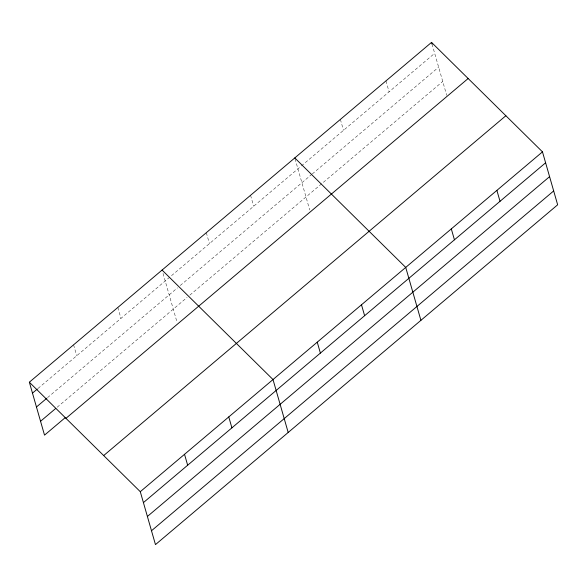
<?xml version="1.0" encoding="UTF-8"?>
<svg xmlns="http://www.w3.org/2000/svg" width="587" height="587" viewBox="0 0 587 587"><rect width="100%" height="100%" fill="white"/><g stroke="black" fill="none" stroke-linecap="round" stroke-linejoin="round"><path stroke-width="0.44" stroke-dasharray="2.94 2.2" d="M38.016 388.455L300.691 166.517M301.38 165.93L434.666 53.314M47.518 397.648L177.472 287.843M180.238 285.509L311.572 174.544M312.262 173.957L438.643 67.175M57.144 407.253L187.099 297.448M189.865 295.114L442.737 81.454M432.017 44.069L446.714 95.314M385.952 80.896L389.086 91.821M340.372 119.41L343.505 130.336M295.034 158.761L309.723 209.985M250.554 195.302L253.687 206.228M206.308 232.687L209.442 243.612M163.032 273.425L177.003 322.124M117.833 307.441L120.966 318.367M73.588 344.826L76.721 355.751"/><path stroke-width="0.88" d="M29.35 382.203L431.533 42.389L542.476 151.864L557.65 204.797L155.467 544.611L140.286 491.686L29.35 382.203L44.524 435.136L65.267 417.614M32.483 393.129L37.319 389.042M36.46 406.989L46.828 398.228M40.554 421.275L55.758 408.42M65.957 418.333L468.147 78.519M103.679 455.556L505.862 115.742M140.286 491.686L542.476 151.864M143.419 502.611L545.609 162.79M147.396 516.472L549.579 176.65M151.49 530.751L553.673 190.936M294.791 157.925L405.727 267.408L420.908 320.333M162.071 270.064L273.006 379.547L288.188 432.472M496.888 190.379L500.021 201.304M431.533 42.389L432.017 44.069M451.308 228.893L454.441 239.819M361.489 304.785L364.622 315.711M317.251 342.162L320.385 353.088M228.769 416.924L231.902 427.85M184.523 454.301L187.657 465.227"/></g></svg>
